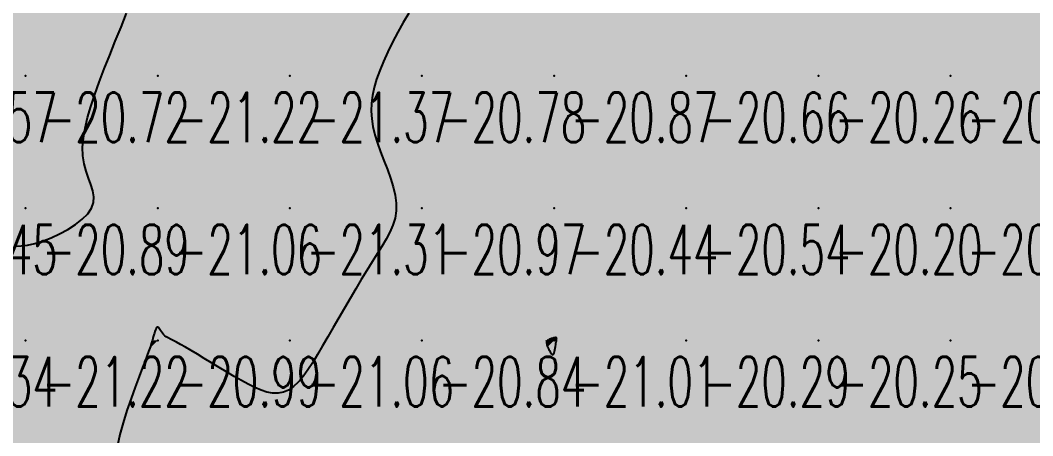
# Model space of a CAD drawing. Header units: millimetres. Extents: x 88261 to 90953, y 390274 to 392322.
# Drawn here: x 89319.8 to 89396.5, y 390700 to 390731.5 of the extents above; entities that cross this region are included whole.
import ezdxf
from ezdxf.enums import TextEntityAlignment as Align

# ---------------------------------------------------------------- set-up
doc = ezdxf.new("R2010")
doc.units = ezdxf.units.MM
doc.header["$LTSCALE"] = 25
for name, color, linetype in [('CN_03_00', 7, 'Continuous'), ('COTEAlt', 7, 'Continuous'), ('TN_COLORIAGE', 7, 'Continuous')]:
    doc.layers.add(name, color=color, linetype=linetype)
doc.styles.add('Simplex 1.0', font='Simplex.shx', dxfattribs={"width": 0.99, "height": 2.5})
doc.styles.get("Standard").update_dxf_attribs({"font": 'times.ttf'})

# ---------------------------------------------------------------- blocks, each defined once
blk = doc.blocks.new('COTE')
at = {"color": 0}
blk.add_point((0, 0), dxfattribs=at)
at = {"layer": 'COTEAlt'}
blk.add_attdef('ALT', text='', height=3.75, dxfattribs=at).set_placement((1.25, -1.25), align=Align.TOP_LEFT)

msp = doc.modelspace()

# ---------------------------------------------------------------- linework, layer by layer
at = {"layer": 'CN_03_00', "elevation": -21, "flags": 128}
for points in [[(89319.509, 390714.38), (89319.925, 390714.385), (89320.401, 390714.447), (89320.94, 390714.57), (89321.538, 390714.758), (89322.174, 390715.004), (89322.82, 390715.301), (89323.448, 390715.639), (89324.033, 390716.012), (89324.545, 390716.41), (89324.959, 390716.825), (89325.246, 390717.249), (89325.389, 390717.677), (89325.408, 390718.111), (89325.333, 390718.559), (89325.194, 390719.025), (89325.02, 390719.516), (89324.841, 390720.038), (89324.688, 390720.597), (89324.588, 390721.199), (89324.567, 390721.848), (89324.624, 390722.547), (89324.751, 390723.294), (89324.943, 390724.09), (89325.191, 390724.936), (89325.489, 390725.831), (89325.831, 390726.776), (89326.209, 390727.771), (89326.617, 390728.811), (89327.042, 390729.876), (89327.473, 390730.941), (89327.898, 390731.982)], [(89349.259, 390732), (89348.835, 390731.282), (89348.422, 390730.546), (89348.029, 390729.804), (89347.663, 390729.067), (89347.334, 390728.346), (89347.049, 390727.653), (89346.814, 390726.995), (89346.633, 390726.367), (89346.505, 390725.762), (89346.43, 390725.172), (89346.41, 390724.588), (89346.445, 390724.002), (89346.535, 390723.407), (89346.682, 390722.794), (89346.881, 390722.157), (89347.118, 390721.502), (89347.375, 390720.836), (89347.633, 390720.167), (89347.874, 390719.503), (89348.079, 390718.85), (89348.23, 390718.218), (89348.308, 390717.612), (89348.3, 390717.039), (89348.21, 390716.491), (89348.048, 390715.958), (89347.823, 390715.43), (89347.544, 390714.898), (89347.22, 390714.352), (89346.861, 390713.781), (89346.477, 390713.177), (89346.074, 390712.531), (89345.659, 390711.85), (89345.235, 390711.143), (89344.806, 390710.417), (89344.377, 390709.683), (89343.951, 390708.947), (89343.532, 390708.219), (89343.125, 390707.508), (89342.732, 390706.822), (89342.351, 390706.171), (89341.979, 390705.563), (89341.612, 390705.006), (89341.249, 390704.512), (89340.885, 390704.087), (89340.517, 390703.742), (89340.142, 390703.486), (89339.758, 390703.324), (89339.361, 390703.25), (89338.95, 390703.258), (89338.52, 390703.337), (89338.072, 390703.48), (89337.601, 390703.678), (89337.105, 390703.923), (89336.582, 390704.207), (89336.032, 390704.519), (89335.464, 390704.852), (89334.89, 390705.196), (89334.322, 390705.54), (89333.772, 390705.875), (89333.251, 390706.192), (89332.771, 390706.481), (89332.344, 390706.731), (89331.978, 390706.937), (89331.671, 390707.103), (89331.416, 390707.236), (89331.206, 390707.345), (89331.034, 390707.436), (89330.894, 390707.517), (89330.78, 390707.596), (89330.685, 390707.681), (89330.603, 390707.776), (89330.532, 390707.877), (89330.47, 390707.978), (89330.415, 390708.072), (89330.365, 390708.153), (89330.319, 390708.213), (89330.274, 390708.246), (89330.23, 390708.246), (89330.184, 390708.209), (89330.138, 390708.137), (89330.091, 390708.039), (89330.044, 390707.921), (89329.999, 390707.79), (89329.956, 390707.653), (89329.915, 390707.515), (89329.878, 390707.385), (89329.844, 390707.264), (89329.806, 390707.137), (89329.758, 390706.986), (89329.693, 390706.792), (89329.602, 390706.534), (89329.479, 390706.196), (89329.315, 390705.757), (89329.105, 390705.198), (89328.844, 390704.509), (89328.548, 390703.714), (89328.236, 390702.845), (89327.925, 390701.936), (89327.635, 390701.018), (89327.386, 390700.124), (89327.195, 390699.287)]]:
    msp.add_lwpolyline(points, dxfattribs=at)
msp.add_lwpolyline([(89360.408, 390707.132), (89360.421, 390707.213), (89360.431, 390707.277), (89360.439, 390707.328), (89360.444, 390707.368), (89360.446, 390707.397), (89360.443, 390707.418), (89360.436, 390707.433), (89360.423, 390707.444), (89360.406, 390707.45), (89360.383, 390707.452), (89360.354, 390707.45), (89360.319, 390707.445), (89360.279, 390707.437), (89360.232, 390707.426), (89360.179, 390707.412), (89360.12, 390707.396), (89360.056, 390707.376), (89359.991, 390707.354), (89359.927, 390707.329), (89359.865, 390707.3), (89359.81, 390707.267), (89359.762, 390707.23), (89359.724, 390707.188), (89359.699, 390707.142), (89359.685, 390707.09), (89359.683, 390707.034), (89359.69, 390706.971), (89359.707, 390706.902), (89359.732, 390706.828), (89359.764, 390706.746), (89359.802, 390706.658), (89359.846, 390706.563), (89359.894, 390706.467), (89359.944, 390706.375), (89359.996, 390706.293), (89360.048, 390706.226), (89360.099, 390706.18), (89360.147, 390706.161), (89360.191, 390706.175), (89360.229, 390706.224), (89360.263, 390706.305), (89360.293, 390706.409), (89360.318, 390706.529), (89360.341, 390706.659), (89360.36, 390706.792), (89360.378, 390706.919), (89360.393, 390707.034), (89360.408, 390707.132)], close=True, dxfattribs=at)
at = {"layer": 'TN_COLORIAGE', "color": 223}
for points in [[(89317.157, 390734.147, -20.718), (89316.934, 390727.239, -20.718), (89320.249, 390737.239, -20.718), (89320.249, 390727.239, -20.718)], [(89329.97, 390737.239, -20.718), (89329.997, 390736.987, -20.718), (89320.249, 390737.239, -20.718), (89320.249, 390727.239, -20.718)], [(89329.997, 390736.987, -20.718), (89325.893, 390727.239, -20.718), (89320.249, 390727.239, -20.718)], [(89350.249, 390727.239, -20.73), (89360.249, 390727.239, -20.73), (89360.249, 390737.239, -20.73)], [(89350.249, 390733.887, -20.73), (89353.172, 390737.239, -20.73), (89350.249, 390727.239, -20.73), (89360.249, 390737.239, -20.73)], [(89360.249, 390727.239, -20.805), (89370.249, 390727.239, -20.805), (89370.249, 390737.239, -20.805)], [(89360.249, 390737.239, -20.805), (89360.249, 390727.239, -20.805), (89370.249, 390737.239, -20.805)], [(89370.249, 390727.239, -20.549), (89380.249, 390727.239, -20.549), (89380.249, 390737.239, -20.549)], [(89370.249, 390737.239, -20.549), (89370.249, 390727.239, -20.549), (89380.249, 390737.239, -20.549)], [(89380.249, 390737.239, -20), (89389.867, 390737.239, -20), (89380.249, 390727.239, -20), (89389.474, 390736.465, -20)], [(89390.249, 390727.239, -20.544), (89400.249, 390727.239, -20.544), (89400.249, 390737.239, -20.544)], [(89400.249, 390737.239, -20), (89390.634, 390737.239, -20), (89390.249, 390727.239, -20), (89390.249, 390736.51, -20)], [(89390.249, 390727.239, -20), (89390.249, 390736.51, -20), (89380.249, 390727.239, -20), (89389.474, 390736.465, -20)], [(89350.249, 390733.887, -20.779), (89346.491, 390727.239, -20.779), (89350.249, 390727.239, -20.779)], [(89316.415, 390723.405, -20.718), (89316.934, 390727.239, -20.718), (89320.249, 390727.239, -20.718)], [(89318.239, 390717.239, -20.718), (89316.415, 390723.405, -20.718), (89320.249, 390717.239, -20.718), (89320.249, 390727.239, -20.718)], [(89323.688, 390720.679, -20.718), (89325.893, 390727.239, -20.718), (89320.249, 390717.239, -20.718), (89320.249, 390727.239, -20.718)], [(89349.278, 390717.239, -20.779), (89346.08, 390723.071, -20.779), (89350.249, 390717.239, -20.779), (89350.249, 390727.239, -20.779)], [(89346.08, 390723.071, -20.779), (89346.491, 390727.239, -20.779), (89350.249, 390727.239, -20.779)], [(89350.249, 390717.239, -20.87), (89360.249, 390717.239, -20.87), (89360.249, 390727.239, -20.87)], [(89350.249, 390727.239, -20.87), (89350.249, 390717.239, -20.87), (89360.249, 390727.239, -20.87)], [(89360.249, 390717.239, -20.657), (89370.249, 390717.239, -20.657), (89370.249, 390727.239, -20.657)], [(89360.249, 390727.239, -20.657), (89360.249, 390717.239, -20.657), (89370.249, 390727.239, -20.657)], [(89370.249, 390717.239, -20.26), (89380.249, 390717.239, -20.26), (89380.249, 390727.239, -20.26)], [(89370.249, 390727.239, -20.26), (89370.249, 390717.239, -20.26), (89380.249, 390727.239, -20.26)], [(89380.249, 390717.239, -20.277), (89390.249, 390717.239, -20.277), (89390.249, 390727.239, -20.277)], [(89380.249, 390727.239, -20.277), (89380.249, 390717.239, -20.277), (89390.249, 390727.239, -20.277)], [(89390.249, 390717.239, -20.289), (89400.249, 390717.239, -20.289), (89400.249, 390727.239, -20.289)], [(89390.249, 390727.239, -20.289), (89390.249, 390717.239, -20.289), (89400.249, 390727.239, -20.289)], [(89326.885, 390717.239, -20.886), (89323.688, 390720.679, -20.886), (89320.249, 390717.239, -20.886)], [(89317.757, 390714.748, -20.886), (89318.239, 390717.239, -20.886), (89320.249, 390717.239, -20.886)], [(89320.249, 390713.859, -20.886), (89317.757, 390714.748, -20.886), (89320.249, 390717.239, -20.886)], [(89326.885, 390717.239, -20.886), (89320.249, 390713.859, -20.886), (89320.249, 390717.239, -20.886)], [(89346.655, 390713.645, -20.841), (89342.962, 390707.239, -20.841), (89350.249, 390717.239, -20.841), (89350.249, 390707.239, -20.841)], [(89346.655, 390713.645, -20.967), (89349.278, 390717.239, -20.967), (89350.249, 390717.239, -20.967)], [(89350.249, 390717.239, -20.444), (89350.249, 390707.239, -20.444), (89360.249, 390717.239, -20.444)], [(89359.588, 390707.239, -20.444), (89360.249, 390707.438, -20.444), (89350.249, 390707.239, -20.444), (89360.249, 390717.239, -20.444)], [(89360.49, 390707.481, -20.444), (89360.249, 390707.438, -20.444), (89370.249, 390717.239, -20.444), (89360.249, 390717.239, -20.444)], [(89360.49, 390707.481, -20.292), (89360.405, 390707.239, -20.292), (89370.249, 390717.239, -20.292), (89370.249, 390707.239, -20.292)], [(89370.249, 390717.239, -20.196), (89370.249, 390707.239, -20.196), (89380.249, 390717.239, -20.196)], [(89370.249, 390707.239, -20.196), (89380.249, 390707.239, -20.196), (89380.249, 390717.239, -20.196)], [(89380.249, 390717.239, -20.27), (89380.249, 390707.239, -20.27), (89390.249, 390717.239, -20.27)], [(89380.249, 390707.239, -20.27), (89390.249, 390707.239, -20.27), (89390.249, 390717.239, -20.27)], [(89390.249, 390717.239, -20.189), (89390.249, 390707.239, -20.189), (89400.249, 390717.239, -20.189)], [(89390.249, 390707.239, -20.189), (89400.249, 390707.239, -20.189), (89400.249, 390717.239, -20.189)], [(89330.249, 390708.674, -20.99), (89329.833, 390707.239, -20.99), (89330.249, 390707.239, -20.99)], [(89330.249, 390708.674, -20.99), (89330.552, 390707.543, -20.99), (89330.249, 390707.239, -20.99)], [(89329.686, 390706.677, -20.882), (89326.051, 390697.239, -20.882), (89330.249, 390707.239, -20.882), (89330.249, 390697.239, -20.882)], [(89329.686, 390706.677, -20.99), (89329.833, 390707.239, -20.99), (89330.249, 390707.239, -20.99)], [(89331.653, 390707.239, -20.99), (89330.552, 390707.543, -20.99), (89330.249, 390707.239, -20.99)], [(89331.653, 390707.239, -20.882), (89336.898, 390703.888, -20.882), (89330.249, 390707.239, -20.882), (89330.249, 390697.239, -20.882)], [(89340.249, 390702.447, -20.841), (89342.962, 390707.239, -20.841), (89340.249, 390697.239, -20.841), (89350.249, 390707.239, -20.841)], [(89340.249, 390697.239, -20.841), (89350.249, 390697.239, -20.841), (89350.249, 390707.239, -20.841)], [(89359.588, 390707.239, -20.788), (89359.744, 390706.735, -20.788), (89350.249, 390707.239, -20.788), (89350.249, 390697.239, -20.788)], [(89360.249, 390705.769, -20.292), (89360.405, 390707.239, -20.292), (89360.249, 390697.239, -20.292), (89370.249, 390707.239, -20.292)], [(89360.249, 390697.239, -20.292), (89370.249, 390697.239, -20.292), (89370.249, 390707.239, -20.292)], [(89370.249, 390707.239, -20.247), (89370.249, 390697.239, -20.247), (89380.249, 390707.239, -20.247)], [(89370.249, 390697.239, -20.247), (89380.249, 390697.239, -20.247), (89380.249, 390707.239, -20.247)], [(89380.249, 390697.239, -20.544), (89390.249, 390697.239, -20.544), (89390.249, 390707.239, -20.544)], [(89380.249, 390707.239, -20.544), (89380.249, 390697.239, -20.544), (89390.249, 390707.239, -20.544)], [(89390.249, 390707.239, -20.078), (89390.249, 390697.239, -20.078), (89400.249, 390707.239, -20.078)], [(89390.249, 390697.239, -20), (89399.307, 390697.239, -20), (89400.249, 390707.239, -20), (89400.249, 390701.654, -20)], [(89360.249, 390705.769, -20.788), (89359.744, 390706.735, -20.788), (89360.249, 390697.239, -20.788), (89350.249, 390697.239, -20.788)], [(89340.249, 390702.447, -20.882), (89336.898, 390703.888, -20.882), (89340.249, 390697.239, -20.882), (89330.249, 390697.239, -20.882)]]:
    msp.add_solid(points, dxfattribs=at)
at = {"layer": 'TN_COLORIAGE', "color": 233}
for points in [[(89330.249, 390727.239, -21), (89325.893, 390727.239, -21), (89330.249, 390737.239, -21), (89329.997, 390736.987, -21)], [(89330.249, 390727.239, -21.327), (89340.249, 390727.239, -21.327), (89340.249, 390737.239, -21.327)], [(89330.249, 390737.239, -21.327), (89330.249, 390727.239, -21.327), (89340.249, 390737.239, -21.327)], [(89340.249, 390727.239, -21), (89346.491, 390727.239, -21), (89350.249, 390737.239, -21), (89350.249, 390733.887, -21)], [(89340.249, 390737.239, -21.112), (89340.249, 390727.239, -21.112), (89350.249, 390737.239, -21.112)], [(89330.249, 390727.239, -21), (89323.688, 390720.679, -21), (89330.249, 390717.239, -21), (89326.885, 390717.239, -21)], [(89325.893, 390727.239, -21.217), (89323.688, 390720.679, -21.217), (89330.249, 390727.239, -21.217)], [(89330.249, 390727.239, -21.367), (89330.249, 390717.239, -21.367), (89340.249, 390727.239, -21.367)], [(89330.249, 390717.239, -21.367), (89340.249, 390717.239, -21.367), (89340.249, 390727.239, -21.367)], [(89340.249, 390727.239, -21), (89346.491, 390727.239, -21), (89340.249, 390717.239, -21), (89346.08, 390723.071, -21)], [(89346.08, 390723.071, -21.309), (89349.278, 390717.239, -21.309), (89340.249, 390717.239, -21.309)], [(89320.249, 390707.239, -21), (89320.249, 390713.859, -21), (89330.249, 390717.239, -21), (89326.885, 390717.239, -21)], [(89320.249, 390707.239, -21), (89329.833, 390707.239, -21), (89330.249, 390717.239, -21), (89330.249, 390708.674, -21)], [(89340.249, 390717.239, -21), (89330.552, 390707.543, -21), (89330.249, 390717.239, -21), (89330.249, 390708.674, -21)], [(89340.249, 390717.239, -21), (89330.552, 390707.543, -21), (89340.249, 390707.239, -21), (89331.653, 390707.239, -21)], [(89340.249, 390717.239, -21), (89349.278, 390717.239, -21), (89340.249, 390707.239, -21), (89346.655, 390713.645, -21)], [(89310.249, 390707.239, -21), (89317.757, 390714.748, -21), (89320.249, 390707.239, -21), (89320.249, 390713.859, -21)], [(89342.962, 390707.239, -21.059), (89346.655, 390713.645, -21.059), (89340.249, 390707.239, -21.059)], [(89310.249, 390707.239, -21.223), (89310.249, 390697.239, -21.223), (89320.249, 390707.239, -21.223)], [(89310.249, 390697.239, -21.223), (89320.249, 390697.239, -21.223), (89320.249, 390707.239, -21.223)], [(89320.249, 390707.239, -21), (89329.833, 390707.239, -21), (89320.249, 390697.239, -21), (89329.686, 390706.677, -21)], [(89336.898, 390703.888, -21.059), (89331.653, 390707.239, -21.059), (89340.249, 390707.239, -21.059)], [(89336.898, 390703.888, -21.059), (89340.249, 390702.447, -21.059), (89340.249, 390707.239, -21.059)], [(89342.962, 390707.239, -21.059), (89340.249, 390702.447, -21.059), (89340.249, 390707.239, -21.059)], [(89360.249, 390707.438, -21.011), (89359.588, 390707.239, -21.011), (89360.249, 390707.239, -21.011)], [(89359.744, 390706.735, -21.011), (89359.588, 390707.239, -21.011), (89360.249, 390707.239, -21.011)], [(89359.744, 390706.735, -21.011), (89360.249, 390705.769, -21.011), (89360.249, 390707.239, -21.011)], [(89360.249, 390707.438, -21.011), (89360.49, 390707.481, -21.011), (89360.249, 390707.239, -21.011)], [(89360.405, 390707.239, -21.011), (89360.49, 390707.481, -21.011), (89360.249, 390707.239, -21.011)], [(89360.405, 390707.239, -21.011), (89360.249, 390705.769, -21.011), (89360.249, 390707.239, -21.011)], [(89326.051, 390697.239, -21.162), (89329.686, 390706.677, -21.162), (89320.249, 390697.239, -21.162)]]:
    msp.add_solid(points, dxfattribs=at)

# ---------------------------------------------------------------- block references
at = {"layer": 'COTEAlt'}
ref = msp.add_blockref('COTE', (89310.249, 390727.239), dxfattribs=at)
ref.add_attrib('ALT', '-21.57', dxfattribs={"height": 3.75, "style": 'Simplex 1.0', "width": 0.6}).set_placement((89311.499, 390725.989), align=Align.TOP_LEFT)
ref = msp.add_blockref('COTE', (89320.249, 390727.239), dxfattribs=at)
ref.add_attrib('ALT', '-20.72', dxfattribs={"height": 3.75, "style": 'Simplex 1.0', "width": 0.6}).set_placement((89321.499, 390725.989), align=Align.TOP_LEFT)
ref = msp.add_blockref('COTE', (89330.249, 390727.239), dxfattribs=at)
ref.add_attrib('ALT', '-21.22', dxfattribs={"height": 3.75, "style": 'Simplex 1.0', "width": 0.6}).set_placement((89331.499, 390725.989), align=Align.TOP_LEFT)
ref = msp.add_blockref('COTE', (89340.249, 390727.239), dxfattribs=at)
ref.add_attrib('ALT', '-21.37', dxfattribs={"height": 3.75, "style": 'Simplex 1.0', "width": 0.6}).set_placement((89341.499, 390725.989), align=Align.TOP_LEFT)
ref = msp.add_blockref('COTE', (89350.249, 390727.239), dxfattribs=at)
ref.add_attrib('ALT', '-20.78', dxfattribs={"height": 3.75, "style": 'Simplex 1.0', "width": 0.6}).set_placement((89351.499, 390725.989), align=Align.TOP_LEFT)
ref = msp.add_blockref('COTE', (89360.249, 390727.239), dxfattribs=at)
ref.add_attrib('ALT', '-20.87', dxfattribs={"height": 3.75, "style": 'Simplex 1.0', "width": 0.6}).set_placement((89361.499, 390725.989), align=Align.TOP_LEFT)
ref = msp.add_blockref('COTE', (89370.249, 390727.239), dxfattribs=at)
ref.add_attrib('ALT', '-20.66', dxfattribs={"height": 3.75, "style": 'Simplex 1.0', "width": 0.6}).set_placement((89371.499, 390725.989), align=Align.TOP_LEFT)
ref = msp.add_blockref('COTE', (89380.249, 390727.239), dxfattribs=at)
ref.add_attrib('ALT', '-20.26', dxfattribs={"height": 3.75, "style": 'Simplex 1.0', "width": 0.6}).set_placement((89381.499, 390725.989), align=Align.TOP_LEFT)
ref = msp.add_blockref('COTE', (89390.249, 390727.239), dxfattribs=at)
ref.add_attrib('ALT', '-20.28', dxfattribs={"height": 3.75, "style": 'Simplex 1.0', "width": 0.6}).set_placement((89391.499, 390725.989), align=Align.TOP_LEFT)
ref = msp.add_blockref('COTE', (89310.249, 390717.239), dxfattribs=at)
ref.add_attrib('ALT', '-21.45', dxfattribs={"height": 3.75, "style": 'Simplex 1.0', "width": 0.6}).set_placement((89311.499, 390715.989), align=Align.TOP_LEFT)
ref = msp.add_blockref('COTE', (89320.249, 390717.239), dxfattribs=at)
ref.add_attrib('ALT', '-20.89', dxfattribs={"height": 3.75, "style": 'Simplex 1.0', "width": 0.6}).set_placement((89321.499, 390715.989), align=Align.TOP_LEFT)
ref = msp.add_blockref('COTE', (89330.249, 390717.239), dxfattribs=at)
ref.add_attrib('ALT', '-21.06', dxfattribs={"height": 3.75, "style": 'Simplex 1.0', "width": 0.6}).set_placement((89331.499, 390715.989), align=Align.TOP_LEFT)
ref = msp.add_blockref('COTE', (89340.249, 390717.239), dxfattribs=at)
ref.add_attrib('ALT', '-21.31', dxfattribs={"height": 3.75, "style": 'Simplex 1.0', "width": 0.6}).set_placement((89341.499, 390715.989), align=Align.TOP_LEFT)
ref = msp.add_blockref('COTE', (89350.249, 390717.239), dxfattribs=at)
ref.add_attrib('ALT', '-20.97', dxfattribs={"height": 3.75, "style": 'Simplex 1.0', "width": 0.6}).set_placement((89351.499, 390715.989), align=Align.TOP_LEFT)
ref = msp.add_blockref('COTE', (89360.249, 390717.239), dxfattribs=at)
ref.add_attrib('ALT', '-20.44', dxfattribs={"height": 3.75, "style": 'Simplex 1.0', "width": 0.6}).set_placement((89361.499, 390715.989), align=Align.TOP_LEFT)
ref = msp.add_blockref('COTE', (89370.249, 390717.239), dxfattribs=at)
ref.add_attrib('ALT', '-20.54', dxfattribs={"height": 3.75, "style": 'Simplex 1.0', "width": 0.6}).set_placement((89371.499, 390715.989), align=Align.TOP_LEFT)
ref = msp.add_blockref('COTE', (89380.249, 390717.239), dxfattribs=at)
ref.add_attrib('ALT', '-20.20', dxfattribs={"height": 3.75, "style": 'Simplex 1.0', "width": 0.6}).set_placement((89381.499, 390715.989), align=Align.TOP_LEFT)
ref = msp.add_blockref('COTE', (89390.249, 390717.239), dxfattribs=at)
ref.add_attrib('ALT', '-20.27', dxfattribs={"height": 3.75, "style": 'Simplex 1.0', "width": 0.6}).set_placement((89391.499, 390715.989), align=Align.TOP_LEFT)
ref = msp.add_blockref('COTE', (89310.249, 390707.239), dxfattribs=at)
ref.add_attrib('ALT', '-21.34', dxfattribs={"height": 3.75, "style": 'Simplex 1.0', "width": 0.6}).set_placement((89311.499, 390705.989), align=Align.TOP_LEFT)
ref = msp.add_blockref('COTE', (89320.249, 390707.239), dxfattribs=at)
ref.add_attrib('ALT', '-21.22', dxfattribs={"height": 3.75, "style": 'Simplex 1.0', "width": 0.6}).set_placement((89321.499, 390705.989), align=Align.TOP_LEFT)
ref = msp.add_blockref('COTE', (89330.249, 390707.239), dxfattribs=at)
ref.add_attrib('ALT', '-20.99', dxfattribs={"height": 3.75, "style": 'Simplex 1.0', "width": 0.6}).set_placement((89331.499, 390705.989), align=Align.TOP_LEFT)
ref = msp.add_blockref('COTE', (89340.249, 390707.239), dxfattribs=at)
ref.add_attrib('ALT', '-21.06', dxfattribs={"height": 3.75, "style": 'Simplex 1.0', "width": 0.6}).set_placement((89341.499, 390705.989), align=Align.TOP_LEFT)
ref = msp.add_blockref('COTE', (89350.249, 390707.239), dxfattribs=at)
ref.add_attrib('ALT', '-20.84', dxfattribs={"height": 3.75, "style": 'Simplex 1.0', "width": 0.6}).set_placement((89351.499, 390705.989), align=Align.TOP_LEFT)
ref = msp.add_blockref('COTE', (89360.249, 390707.239), dxfattribs=at)
ref.add_attrib('ALT', '-21.01', dxfattribs={"height": 3.75, "style": 'Simplex 1.0', "width": 0.6}).set_placement((89361.499, 390705.989), align=Align.TOP_LEFT)
ref = msp.add_blockref('COTE', (89370.249, 390707.239), dxfattribs=at)
ref.add_attrib('ALT', '-20.29', dxfattribs={"height": 3.75, "style": 'Simplex 1.0', "width": 0.6}).set_placement((89371.499, 390705.989), align=Align.TOP_LEFT)
ref = msp.add_blockref('COTE', (89380.249, 390707.239), dxfattribs=at)
ref.add_attrib('ALT', '-20.25', dxfattribs={"height": 3.75, "style": 'Simplex 1.0', "width": 0.6}).set_placement((89381.499, 390705.989), align=Align.TOP_LEFT)
ref = msp.add_blockref('COTE', (89390.249, 390707.239), dxfattribs=at)
ref.add_attrib('ALT', '-20.54', dxfattribs={"height": 3.75, "style": 'Simplex 1.0', "width": 0.6}).set_placement((89391.499, 390705.989), align=Align.TOP_LEFT)

doc.saveas('drawing.dxf')
